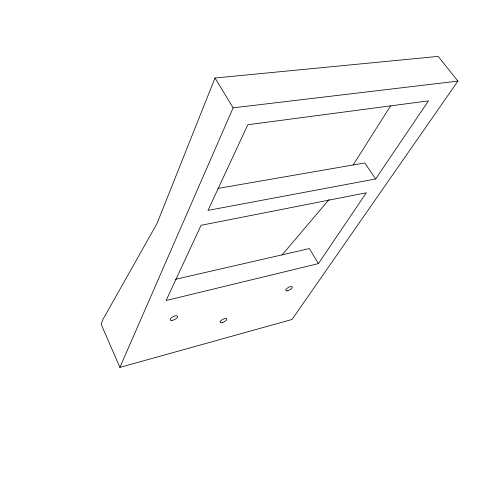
<?xml version="1.0" encoding="UTF-8"?>
<svg xmlns="http://www.w3.org/2000/svg" width="482" height="482" viewBox="0 0 482 482"><rect width="100%" height="100%" fill="white"/><g stroke="black" fill="none" stroke-linecap="round" stroke-linejoin="round"><path stroke-width="0.72" d="M215.002 78.018L157.012 223.534L102.973 319.349L101.142 324.278L119.885 367.404L292.038 319.464L457.9 81.103L438.216 56.394L215.002 78.018L233.131 107.841L119.885 367.404M353.113 165.043L390.565 105.865M318.415 263.606L366.302 192.788L201.078 225.293L166.127 300.515L318.415 263.606L309.378 248.573L175.388 279.343M375.653 178.961L428.468 100.865L247.802 124.742L208.007 210.381L375.653 178.961L364.766 162.952L217.942 188.42M281.916 255.135L329.061 199.542M233.131 107.841L457.9 81.103M171.905 320.397A4.061 1.633 -26.2 0 0 177.569 316.68A4.061 1.633 -26.2 0 0 172.086 317.234A4.061 1.633 -26.2 0 0 171.905 320.397M287.658 290.748A3.736 1.398 -29.5 0 0 292.333 286.983A3.736 1.398 -29.5 0 0 287.085 288.314A3.736 1.398 -29.5 0 0 287.658 290.748M222.28 322.591A3.772 1.422 -27.5 0 0 226.793 318.891A3.772 1.422 -27.5 0 0 221.244 320.355A3.772 1.422 -27.5 0 0 222.28 322.591"/></g></svg>
